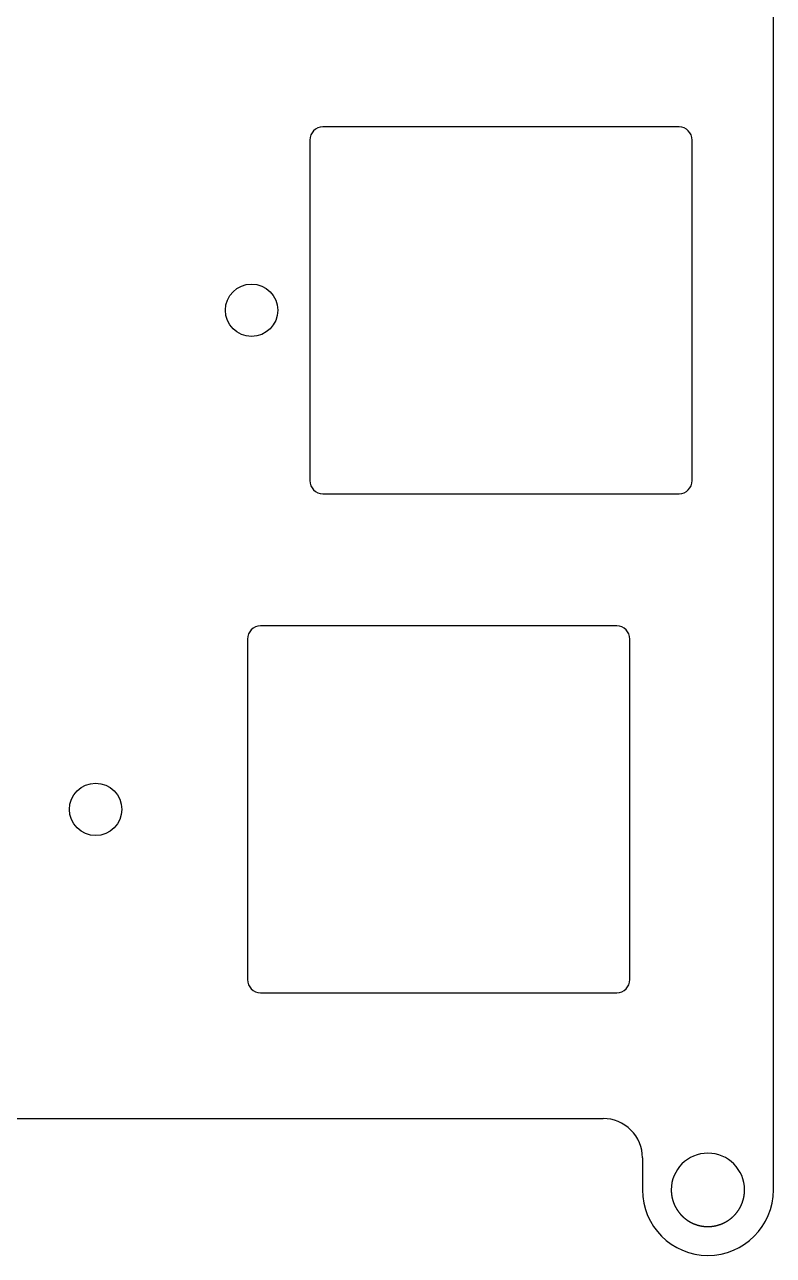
# Model space of a CAD drawing. Header units: millimetres. Extents: x -10 to 277, y -93 to 22.
# Drawn here: x 248.51 to 277.1, y -93.23 to -46.25 of the extents above; entities that cross this region are included whole.
import ezdxf

# ---------------------------------------------------------------- set-up
doc = ezdxf.new("R2010")
doc.units = ezdxf.units.MM
doc.layers.get('0').update_dxf_attribs({"linetype": 'CONTINUOUS'})
doc.layers.add('BLACK', color=7, linetype='CONTINUOUS')
doc.layers.add('Edge.Cuts', color=53, linetype='CONTINUOUS', true_color=0xc8a339)

msp = doc.modelspace()

# ---------------------------------------------------------------- linework, layer by layer
msp.add_lwpolyline([(271.11875, -69.2), (257.51875, -69.2, 0.414212391), (257.01875, -69.7), (257.01875, -82.7, 0.414212391), (257.51875, -83.2), (271.11875, -83.2, 0.414213562), (271.61875, -82.7), (271.61875, -69.7, 0.414213562)], format="xyb", close=True)
msp.add_circle((251.221875, -76.2), 1)
at = {"layer": 'BLACK', "linetype": 'Continuous'}
for p, q in [((273.497462, -50.152003), (259.897462, -50.152003)), ((259.397462, -50.652003), (259.397462, -63.652003)), ((273.997462, -63.652003), (273.997462, -50.652003)), ((259.897462, -64.152003), (273.497462, -64.152003))]:
    msp.add_line(p, q, dxfattribs=at)
at = {"layer": 'BLACK'}
msp.add_circle((257.175, -57.15), 1, dxfattribs=at)
for centre, start, end in [((259.897462, -50.652003), 90, 180), ((273.497462, -50.652003), 0, 90), ((259.897462, -63.652003), 180, 270), ((273.497462, -63.652003), 270, 0)]:
    msp.add_arc(centre, 0.5, start, end, dxfattribs=at)
at = {"layer": 'Edge.Cuts', "linetype": 'CONTINUOUS'}
for p, q in [((277.1, -90.725023), (277.1, 19.025023)), ((219.8295, -88), (270.6, -88)), ((272.1, -89.5), (272.1, -90.725023)), ((273.2, -90.725023), (273.20001, -90.730399)), ((273.20001, -90.730399), (273.20004, -90.735796)), ((273.20004, -90.735796), (273.200091, -90.741159)), ((273.200091, -90.741159), (273.200161, -90.746542)), ((273.200161, -90.746542), (273.200252, -90.751893)), ((273.200252, -90.751893), (273.200363, -90.757263)), ((273.200363, -90.757263), (273.200493, -90.762601)), ((273.200493, -90.762601), (273.200645, -90.76796)), ((273.200645, -90.76796), (273.200815, -90.773287)), ((273.200815, -90.773287), (273.201006, -90.778633)), ((273.201006, -90.778633), (273.201217, -90.78395)), ((273.201217, -90.78395), (273.201448, -90.789285)), ((273.201448, -90.789285), (273.201698, -90.794592)), ((273.201698, -90.794592), (273.20197, -90.799917)), ((273.20197, -90.799917), (273.20226, -90.805214)), ((273.20226, -90.805214), (273.202571, -90.810528)), ((273.202571, -90.810528), (273.202901, -90.815816)), ((273.202901, -90.815816), (273.203252, -90.821121)), ((273.203252, -90.821121), (273.203622, -90.8264)), ((273.203622, -90.8264), (273.204013, -90.831696)), ((273.204013, -90.831696), (273.204422, -90.836967)), ((273.204422, -90.836967), (273.204853, -90.842254)), ((273.204853, -90.842254), (273.205302, -90.847517)), ((273.205302, -90.847517), (273.205773, -90.852796)), ((273.205773, -90.852796), (273.206262, -90.858052)), ((273.206262, -90.858052), (273.206772, -90.863323)), ((273.206772, -90.863323), (273.207301, -90.868571)), ((273.207301, -90.868571), (273.207851, -90.873834)), ((273.207851, -90.873834), (273.208419, -90.879076)), ((273.208419, -90.879076), (273.20901, -90.884332)), ((273.20901, -90.884332), (273.209617, -90.889566)), ((273.209617, -90.889566), (273.210247, -90.894816)), ((273.210247, -90.894816), (273.210895, -90.900044)), ((273.210895, -90.900044), (273.211565, -90.905287)), ((273.211565, -90.905287), (273.212252, -90.910509)), ((273.212252, -90.910509), (273.212962, -90.915746)), ((273.212962, -90.915746), (273.213689, -90.920962)), ((273.213689, -90.920962), (273.214439, -90.926192)), ((273.214439, -90.926192), (273.215206, -90.931403)), ((273.215206, -90.931403), (273.215995, -90.936628)), ((273.215995, -90.936628), (273.216802, -90.941834)), ((273.216802, -90.941834), (273.217631, -90.947053)), ((273.217631, -90.947053), (273.218478, -90.952253)), ((273.218478, -90.952253), (273.219348, -90.957467)), ((273.219348, -90.957467), (273.220234, -90.962663)), ((273.220234, -90.962663), (273.221144, -90.967872)), ((273.221144, -90.967872), (273.22207, -90.973063)), ((273.22207, -90.973063), (273.22302, -90.978267)), ((273.22302, -90.978267), (273.223986, -90.983454)), ((273.223986, -90.983454), (273.224976, -90.988653)), ((273.224976, -90.988653), (273.225983, -90.993836)), ((273.225983, -90.993836), (273.227012, -90.99903)), ((273.227012, -90.99903), (273.228059, -91.004209)), ((273.228059, -91.004209), (273.229129, -91.0094)), ((273.229129, -91.0094), (273.230216, -91.014575)), ((273.230216, -91.014575), (273.231327, -91.019761)), ((273.231327, -91.019761), (273.232454, -91.024933)), ((273.232454, -91.024933), (273.233605, -91.030115)), ((273.233605, -91.030115), (273.234772, -91.035283)), ((273.234772, -91.035283), (273.235963, -91.040462)), ((273.235963, -91.040462), (273.237172, -91.045627)), ((273.237172, -91.045627), (273.238403, -91.050802)), ((273.238403, -91.050802), (273.239652, -91.055964)), ((273.239652, -91.055964), (273.240924, -91.061136)), ((273.240924, -91.061136), (273.242214, -91.066295)), ((273.242214, -91.066295), (273.243526, -91.071464)), ((273.243526, -91.071464), (273.244857, -91.076619)), ((273.244857, -91.076619), (273.24621, -91.081786)), ((273.24621, -91.081786), (273.247581, -91.086939)), ((273.247581, -91.086939), (273.248976, -91.092102)), ((273.248976, -91.092102), (273.250387, -91.097253)), ((273.250387, -91.097253), (273.251823, -91.102413)), ((273.251823, -91.102413), (273.253276, -91.107562)), ((273.253276, -91.107562), (273.254752, -91.11272)), ((273.254752, -91.11272), (273.256, -91.117023)), ((273.256, -91.117023), (273.257493, -91.122108)), ((273.257493, -91.122108), (273.259011, -91.127202)), ((273.259011, -91.127202), (273.260543, -91.132277)), ((273.260543, -91.132277), (273.2621, -91.137361)), ((275.93576, -91.144242), (275.938884, -91.134155)), ((275.938884, -91.134155), (275.941931, -91.124047)), ((275.941931, -91.124047), (275.944, -91.117023)), ((275.944, -91.117023), (275.946951, -91.106762)), ((275.946951, -91.106762), (275.949821, -91.096496)), ((275.949821, -91.096496), (275.952609, -91.086227)), ((275.952609, -91.086227), (275.955316, -91.075954)), ((275.955316, -91.075954), (275.957942, -91.065676)), ((275.957942, -91.065676), (275.960487, -91.055393)), ((275.960487, -91.055393), (275.962951, -91.045105)), ((275.962951, -91.045105), (275.965335, -91.034811)), ((275.965335, -91.034811), (275.967638, -91.024512)), ((275.967638, -91.024512), (275.969861, -91.014206)), ((275.969861, -91.014206), (275.972005, -91.003894)), ((275.972005, -91.003894), (275.974068, -90.993576)), ((275.974068, -90.993576), (275.976052, -90.98325)), ((275.976052, -90.98325), (275.977956, -90.972917)), ((275.977956, -90.972917), (275.97978, -90.962576)), ((275.97978, -90.962576), (275.981526, -90.952227)), ((275.981526, -90.952227), (275.983192, -90.941869)), ((275.983192, -90.941869), (275.984779, -90.931503)), ((275.984779, -90.931503), (275.986287, -90.921127)), ((275.986287, -90.921127), (275.987716, -90.910741)), ((275.987716, -90.910741), (275.989067, -90.900345)), ((275.989067, -90.900345), (275.990338, -90.889938)), ((275.990338, -90.889938), (275.991531, -90.879519)), ((275.991531, -90.879519), (275.992646, -90.869089)), ((275.992646, -90.869089), (275.993681, -90.858647)), ((275.993681, -90.858647), (275.994639, -90.848191)), ((275.994639, -90.848191), (275.995517, -90.837722)), ((275.995517, -90.837722), (275.996317, -90.827239)), ((275.996317, -90.827239), (275.997039, -90.816741)), ((275.997039, -90.816741), (275.997682, -90.806228)), ((275.997682, -90.806228), (275.998247, -90.795698)), ((275.998247, -90.795698), (275.998733, -90.785151)), ((275.998733, -90.785151), (275.99914, -90.774586)), ((275.99914, -90.774586), (275.999469, -90.764002)), ((275.999469, -90.764002), (275.999719, -90.753399)), ((275.999719, -90.753399), (275.99989, -90.742774)), ((275.99989, -90.742774), (275.999982, -90.732127)), ((275.999982, -90.732127), (276, -90.725023)), ((273.2621, -91.137361), (273.263671, -91.142425)), ((273.263671, -91.142425), (273.265266, -91.147498)), ((273.265266, -91.147498), (273.266876, -91.152551)), ((273.266876, -91.152551), (273.268509, -91.157613)), ((273.268509, -91.157613), (273.270157, -91.162654)), ((273.270157, -91.162654), (273.271829, -91.167703)), ((273.271829, -91.167703), (273.273516, -91.172732)), ((273.273516, -91.172732), (273.275226, -91.177769)), ((273.275226, -91.177769), (273.276951, -91.182785)), ((273.276951, -91.182785), (273.278699, -91.187808)), ((273.278699, -91.187808), (273.280461, -91.192811)), ((273.280461, -91.192811), (273.282248, -91.197821)), ((273.282248, -91.197821), (273.284048, -91.20281)), ((273.284048, -91.20281), (273.285872, -91.207805)), ((273.285872, -91.207805), (273.287709, -91.21278)), ((273.287709, -91.21278), (273.289571, -91.217761)), ((273.289571, -91.217761), (273.291446, -91.222722)), ((273.291446, -91.222722), (273.293345, -91.227688)), ((273.293345, -91.227688), (273.295257, -91.232633)), ((273.295257, -91.232633), (273.297193, -91.237584)), ((273.297193, -91.237584), (273.299143, -91.242514)), ((273.299143, -91.242514), (273.301116, -91.247449)), ((273.301116, -91.247449), (273.303103, -91.252363)), ((273.303103, -91.252363), (273.305113, -91.257282)), ((273.305113, -91.257282), (273.307136, -91.262181)), ((273.307136, -91.262181), (273.309183, -91.267083)), ((273.309183, -91.267083), (273.311243, -91.271965)), ((273.311243, -91.271965), (273.313327, -91.276851)), ((273.313327, -91.276851), (273.315423, -91.281717)), ((273.315423, -91.281717), (273.317543, -91.286586)), ((273.317543, -91.286586), (273.319676, -91.291434)), ((273.319676, -91.291434), (273.321833, -91.296286)), ((273.321833, -91.296286), (273.324002, -91.301117)), ((273.324002, -91.301117), (273.326195, -91.305951)), ((273.326195, -91.305951), (273.3284, -91.310765)), ((273.3284, -91.310765), (273.330629, -91.315581)), ((273.330629, -91.315581), (273.332871, -91.320377)), ((273.332871, -91.320377), (273.335135, -91.325176)), ((273.335135, -91.325176), (273.337413, -91.329954)), ((273.337413, -91.329954), (273.339714, -91.334734)), ((273.339714, -91.334734), (273.342027, -91.339494)), ((273.342027, -91.339494), (273.344363, -91.344255)), ((273.344363, -91.344255), (273.346712, -91.348997)), ((273.346712, -91.348997), (273.349084, -91.35374)), ((273.349084, -91.35374), (273.351469, -91.358463)), ((273.351469, -91.358463), (273.353876, -91.363187)), ((273.353876, -91.363187), (273.356296, -91.367891)), ((273.356296, -91.367891), (273.35874, -91.372596)), ((273.35874, -91.372596), (273.361195, -91.377281)), ((273.361195, -91.377281), (273.363673, -91.381968)), ((273.363673, -91.381968), (273.366164, -91.386634)), ((273.366164, -91.386634), (273.368678, -91.3913)), ((273.368678, -91.3913), (273.371204, -91.395947)), ((273.371204, -91.395947), (273.373753, -91.400594)), ((273.373753, -91.400594), (273.376313, -91.405221)), ((273.376313, -91.405221), (273.378898, -91.409849)), ((273.378898, -91.409849), (273.381493, -91.414457)), ((273.381493, -91.414457), (273.384112, -91.419064)), ((273.384112, -91.419064), (273.386743, -91.423652)), ((273.386743, -91.423652), (273.389397, -91.42824)), ((273.389397, -91.42824), (273.392063, -91.432808)), ((273.392063, -91.432808), (273.394752, -91.437376)), ((273.394752, -91.437376), (273.397452, -91.441924)), ((273.397452, -91.441924), (273.400176, -91.446471)), ((273.400176, -91.446471), (273.402911, -91.451)), ((273.402911, -91.451), (273.40567, -91.455527)), ((273.40567, -91.455527), (273.40844, -91.460035)), ((273.40844, -91.460035), (273.411233, -91.464541)), ((273.411233, -91.464541), (273.414037, -91.469029)), ((273.414037, -91.469029), (273.416865, -91.473515)), ((273.416865, -91.473515), (273.419704, -91.477983)), ((273.419704, -91.477983), (273.422566, -91.482448)), ((273.422566, -91.482448), (273.42544, -91.486895)), ((273.42544, -91.486895), (273.428336, -91.49134)), ((273.428336, -91.49134), (273.431244, -91.495766)), ((273.431244, -91.495766), (273.434175, -91.50019)), ((273.434175, -91.50019), (273.437118, -91.504596)), ((273.437118, -91.504596), (273.440083, -91.508999)), ((273.440083, -91.508999), (273.44306, -91.513384)), ((273.44306, -91.513384), (273.44606, -91.517766)), ((273.44606, -91.517766), (273.449072, -91.52213)), ((273.449072, -91.52213), (273.452106, -91.526492)), ((273.452106, -91.526492), (273.455151, -91.530835)), ((273.455151, -91.530835), (273.45822, -91.535175)), ((273.45822, -91.535175), (273.4613, -91.539497)), ((273.4613, -91.539497), (273.464402, -91.543816)), ((273.464402, -91.543816), (273.467517, -91.548117)), ((273.467517, -91.548117), (273.470654, -91.552416)), ((273.470654, -91.552416), (273.473802, -91.556695)), ((273.473802, -91.556695), (273.476973, -91.560972)), ((273.476973, -91.560972), (273.48, -91.565023)), ((273.48, -91.565023), (273.483127, -91.569176)), ((273.483127, -91.569176), (273.486277, -91.573326)), ((273.486277, -91.573326), (273.489444, -91.577464)), ((273.489444, -91.577464), (273.492633, -91.581599)), ((273.492633, -91.581599), (273.495838, -91.585723)), ((273.495838, -91.585723), (273.499066, -91.589842)), ((273.499066, -91.589842), (273.50231, -91.593949)), ((273.50231, -91.593949), (273.505575, -91.598052)), ((273.505575, -91.598052), (273.508857, -91.602142)), ((273.508857, -91.602142), (273.51216, -91.606228)), ((275.681739, -91.61369), (275.688379, -91.605563)), ((275.688379, -91.605563), (275.694945, -91.5974)), ((275.694945, -91.5974), (275.701436, -91.589203)), ((275.701436, -91.589203), (275.707852, -91.580973)), ((275.707852, -91.580973), (275.714191, -91.572711)), ((275.714191, -91.572711), (275.72, -91.565023)), ((275.72, -91.565023), (275.72633, -91.556516)), ((275.72633, -91.556516), (275.732592, -91.547968)), ((275.732592, -91.547968), (275.738786, -91.539377)), ((275.738786, -91.539377), (275.744911, -91.530746)), ((275.744911, -91.530746), (275.750968, -91.522073)), ((275.750968, -91.522073), (275.756957, -91.513359)), ((275.756957, -91.513359), (275.762877, -91.504603)), ((275.762877, -91.504603), (275.768728, -91.495807)), ((275.768728, -91.495807), (275.774511, -91.486971)), ((275.774511, -91.486971), (275.780225, -91.478093)), ((275.780225, -91.478093), (275.785871, -91.469176)), ((275.785871, -91.469176), (275.791447, -91.460218)), ((275.791447, -91.460218), (275.796955, -91.45122)), ((275.796955, -91.45122), (275.802393, -91.442183)), ((275.802393, -91.442183), (275.807762, -91.433106)), ((275.807762, -91.433106), (275.813062, -91.423989)), ((275.813062, -91.423989), (275.818293, -91.414834)), ((275.818293, -91.414834), (275.823453, -91.40564)), ((275.823453, -91.40564), (275.828545, -91.396408)), ((275.828545, -91.396408), (275.833566, -91.387137)), ((275.833566, -91.387137), (275.838517, -91.377828)), ((275.838517, -91.377828), (275.843398, -91.368482)), ((275.843398, -91.368482), (275.848208, -91.359099)), ((275.848208, -91.359099), (275.852948, -91.349679)), ((275.852948, -91.349679), (275.857617, -91.340222)), ((275.857617, -91.340222), (275.862215, -91.33073)), ((275.862215, -91.33073), (275.866742, -91.321201)), ((275.866742, -91.321201), (275.871197, -91.311638)), ((275.871197, -91.311638), (275.875581, -91.30204)), ((275.875581, -91.30204), (275.879892, -91.292407)), ((275.879892, -91.292407), (275.884132, -91.282741)), ((275.884132, -91.282741), (275.888299, -91.273042)), ((275.888299, -91.273042), (275.892394, -91.26331)), ((275.892394, -91.26331), (275.896415, -91.253546)), ((275.896415, -91.253546), (275.900364, -91.243751)), ((275.900364, -91.243751), (275.904239, -91.233925)), ((275.904239, -91.233925), (275.90804, -91.22407)), ((275.90804, -91.22407), (275.911768, -91.214185)), ((275.911768, -91.214185), (275.915421, -91.204271)), ((275.915421, -91.204271), (275.918999, -91.19433)), ((275.918999, -91.19433), (275.922502, -91.184362)), ((275.922502, -91.184362), (275.92593, -91.174369)), ((275.92593, -91.174369), (275.929283, -91.16435)), ((275.929283, -91.16435), (275.93256, -91.154307)), ((275.93256, -91.154307), (275.93576, -91.144242)), ((273.51216, -91.606228), (273.515479, -91.610301)), ((273.515479, -91.610301), (273.51882, -91.614368)), ((273.51882, -91.614368), (273.522175, -91.618423)), ((273.522175, -91.618423), (273.525552, -91.622472)), ((273.525552, -91.622472), (273.528943, -91.626507)), ((273.528943, -91.626507), (273.532356, -91.630536)), ((273.532356, -91.630536), (273.535783, -91.634551)), ((273.535783, -91.634551), (273.539232, -91.63856)), ((273.539232, -91.63856), (273.542694, -91.642554)), ((273.542694, -91.642554), (273.546177, -91.646543)), ((273.546177, -91.646543), (273.549674, -91.650516)), ((273.549674, -91.650516), (273.553192, -91.654482)), ((273.553192, -91.654482), (273.556722, -91.658433)), ((273.556722, -91.658433), (273.560274, -91.662377)), ((273.560274, -91.662377), (273.563838, -91.666305)), ((273.563838, -91.666305), (273.567423, -91.670227)), ((273.567423, -91.670227), (273.57102, -91.674131)), ((273.57102, -91.674131), (273.574638, -91.678029)), ((273.574638, -91.678029), (273.578267, -91.68191)), ((273.578267, -91.68191), (273.581917, -91.685783)), ((273.581917, -91.685783), (273.585578, -91.68964)), ((273.585578, -91.68964), (273.58926, -91.693488)), ((273.58926, -91.693488), (273.592953, -91.697319)), ((273.592953, -91.697319), (273.596666, -91.701142)), ((273.596666, -91.701142), (273.600389, -91.704948)), ((273.600389, -91.704948), (273.604133, -91.708745)), ((273.604133, -91.708745), (273.607887, -91.712524)), ((273.607887, -91.712524), (273.611661, -91.716295)), ((273.611661, -91.716295), (273.615445, -91.720047)), ((273.615445, -91.720047), (273.619248, -91.72379)), ((273.619248, -91.72379), (273.623062, -91.727515)), ((273.623062, -91.727515), (273.626895, -91.731232)), ((273.626895, -91.731232), (273.630737, -91.734929)), ((273.630737, -91.734929), (273.634598, -91.738617)), ((273.634598, -91.738617), (273.638469, -91.742286)), ((273.638469, -91.742286), (273.642359, -91.745945)), ((273.642359, -91.745945), (273.646257, -91.749585)), ((273.646257, -91.749585), (273.650175, -91.753216)), ((273.650175, -91.753216), (273.654101, -91.756827)), ((273.654101, -91.756827), (273.658046, -91.760428)), ((273.658046, -91.760428), (273.661999, -91.76401)), ((273.661999, -91.76401), (273.665971, -91.767581)), ((273.665971, -91.767581), (273.669951, -91.771132)), ((273.669951, -91.771132), (273.673949, -91.774674)), ((273.673949, -91.774674), (273.677955, -91.778194)), ((273.677955, -91.778194), (273.681979, -91.781705)), ((273.681979, -91.781705), (273.686011, -91.785195)), ((273.686011, -91.785195), (273.69006, -91.788675)), ((273.69006, -91.788675), (273.694117, -91.792134)), ((273.694117, -91.792134), (273.698192, -91.795582)), ((273.698192, -91.795582), (273.702273, -91.799009)), ((273.702273, -91.799009), (273.706373, -91.802426)), ((273.706373, -91.802426), (273.710479, -91.805822)), ((273.710479, -91.805822), (273.714603, -91.809206)), ((273.714603, -91.809206), (273.718733, -91.81257)), ((273.718733, -91.81257), (273.72288, -91.815922)), ((273.72288, -91.815922), (273.727034, -91.819253)), ((273.727034, -91.819253), (273.731205, -91.822572)), ((273.731205, -91.822572), (273.735382, -91.82587)), ((273.735382, -91.82587), (273.739576, -91.829157)), ((273.739576, -91.829157), (273.743775, -91.832422)), ((273.743775, -91.832422), (273.747992, -91.835675)), ((273.747992, -91.835675), (273.752214, -91.838907)), ((273.752214, -91.838907), (273.756453, -91.842127)), ((273.756453, -91.842127), (273.760697, -91.845325)), ((273.760697, -91.845325), (273.764958, -91.848511)), ((273.764958, -91.848511), (273.769224, -91.851676)), ((273.769224, -91.851676), (273.773507, -91.854828)), ((273.773507, -91.854828), (273.777793, -91.857958)), ((273.777793, -91.857958), (273.782097, -91.861076)), ((273.782097, -91.861076), (273.786405, -91.864172)), ((273.786405, -91.864172), (273.79073, -91.867255)), ((273.79073, -91.867255), (273.795058, -91.870317)), ((273.795058, -91.870317), (273.799404, -91.873365)), ((273.799404, -91.873365), (273.803752, -91.876392)), ((273.803752, -91.876392), (273.808118, -91.879406)), ((273.808118, -91.879406), (273.812486, -91.882398)), ((273.812486, -91.882398), (273.816872, -91.885376)), ((273.816872, -91.885376), (273.82126, -91.888333)), ((273.82126, -91.888333), (273.825665, -91.891277)), ((273.825665, -91.891277), (273.830072, -91.894198)), ((273.830072, -91.894198), (273.834496, -91.897106)), ((273.834496, -91.897106), (273.838923, -91.899992)), ((273.838923, -91.899992), (273.843366, -91.902864)), ((273.843366, -91.902864), (273.847811, -91.905715)), ((273.847811, -91.905715), (273.852273, -91.908551)), ((273.852273, -91.908551), (273.856737, -91.911366)), ((273.856737, -91.911366), (273.861216, -91.914166)), ((273.861216, -91.914166), (273.865699, -91.916945)), ((273.865699, -91.916945), (273.870196, -91.91971)), ((273.870196, -91.91971), (273.874696, -91.922452)), ((273.874696, -91.922452), (273.879212, -91.92518)), ((273.879212, -91.92518), (273.883729, -91.927887)), ((273.883729, -91.927887), (273.888262, -91.930579)), ((273.888262, -91.930579), (273.892797, -91.933249)), ((273.892797, -91.933249), (273.897347, -91.935905)), ((273.897347, -91.935905), (273.901899, -91.938538)), ((273.901899, -91.938538), (273.906466, -91.941157)), ((273.906466, -91.941157), (273.911035, -91.943754)), ((273.911035, -91.943754), (273.915619, -91.946337)), ((273.915619, -91.946337), (273.920204, -91.948897)), ((273.920204, -91.948897), (273.924805, -91.951443)), ((273.924805, -91.951443), (273.929407, -91.953966)), ((273.929407, -91.953966), (273.934023, -91.956475)), ((273.934023, -91.956475), (273.941176, -91.960317)), ((273.941176, -91.960317), (273.94582, -91.962782)), ((273.94582, -91.962782), (273.950477, -91.965232)), ((273.950477, -91.965232), (273.955146, -91.967665)), ((273.955146, -91.967665), (273.959828, -91.970083)), ((273.959828, -91.970083), (273.96452, -91.972483)), ((273.96452, -91.972483), (273.969226, -91.974868)), ((273.969226, -91.974868), (273.973942, -91.977236)), ((273.973942, -91.977236), (273.978671, -91.979587)), ((273.978671, -91.979587), (273.98341, -91.981921)), ((273.98341, -91.981921), (273.988162, -91.98424)), ((273.988162, -91.98424), (273.992922, -91.98654)), ((273.992922, -91.98654), (273.997696, -91.988824)), ((273.997696, -91.988824), (274.002478, -91.99109)), ((274.002478, -91.99109), (274.007272, -91.99334)), ((274.007272, -91.99334), (274.012075, -91.995572)), ((274.012075, -91.995572), (274.01689, -91.997787)), ((274.01689, -91.997787), (274.021712, -91.999983)), ((274.021712, -91.999983), (274.026547, -92.002163)), ((274.026547, -92.002163), (274.031388, -92.004325)), ((274.031388, -92.004325), (274.036242, -92.00647)), ((274.036242, -92.00647), (274.041102, -92.008595)), ((274.041102, -92.008595), (274.045974, -92.010704)), ((274.045974, -92.010704), (274.050852, -92.012794)), ((274.050852, -92.012794), (274.055741, -92.014867)), ((274.055741, -92.014867), (274.060636, -92.016921)), ((274.060636, -92.016921), (274.065543, -92.018958)), ((274.065543, -92.018958), (274.070454, -92.020975)), ((274.070454, -92.020975), (274.075377, -92.022975)), ((274.075377, -92.022975), (274.080304, -92.024955)), ((274.080304, -92.024955), (274.085243, -92.026918)), ((274.085243, -92.026918), (274.090185, -92.028862)), ((274.090185, -92.028862), (274.095138, -92.030787)), ((274.095138, -92.030787), (274.100095, -92.032693)), ((274.100095, -92.032693), (274.105063, -92.034582)), ((274.105063, -92.034582), (274.110033, -92.03645)), ((274.110033, -92.03645), (274.115014, -92.038301)), ((274.115014, -92.038301), (274.119998, -92.040131)), ((274.119998, -92.040131), (274.124992, -92.041944)), ((274.124992, -92.041944), (274.129988, -92.043737)), ((274.129988, -92.043737), (274.134994, -92.045511)), ((274.134994, -92.045511), (274.140002, -92.047265)), ((274.140002, -92.047265), (274.14502, -92.049001)), ((274.14502, -92.049001), (274.150039, -92.050717)), ((274.150039, -92.050717), (274.155068, -92.052415)), ((274.155068, -92.052415), (274.160098, -92.054091)), ((274.160098, -92.054091), (274.165137, -92.05575)), ((274.165137, -92.05575), (274.170177, -92.057388)), ((274.170177, -92.057388), (274.175226, -92.059008)), ((274.175226, -92.059008), (274.180275, -92.060607)), ((274.180275, -92.060607), (274.185333, -92.062188)), ((274.185333, -92.062188), (274.19039, -92.063747)), ((274.19039, -92.063747), (274.195457, -92.065289)), ((274.195457, -92.065289), (274.200523, -92.066809)), ((274.200523, -92.066809), (274.205597, -92.068311)), ((274.205597, -92.068311), (274.21067, -92.069791)), ((274.21067, -92.069791), (274.215752, -92.071254)), ((274.215752, -92.071254), (274.220832, -92.072695)), ((274.220832, -92.072695), (274.225921, -92.074117)), ((274.225921, -92.074117), (274.231007, -92.075518)), ((274.231007, -92.075518), (274.236102, -92.076901)), ((274.964967, -92.076612), (274.975127, -92.073826)), ((274.975127, -92.073826), (274.985275, -92.070959)), ((274.985275, -92.070959), (274.995409, -92.068014)), ((274.995409, -92.068014), (275.005529, -92.06499)), ((275.005529, -92.06499), (275.015633, -92.061887)), ((275.015633, -92.061887), (275.025721, -92.058706)), ((275.025721, -92.058706), (275.03579, -92.055446)), ((275.03579, -92.055446), (275.04584, -92.052109)), ((275.04584, -92.052109), (275.055869, -92.048695)), ((275.055869, -92.048695), (275.065877, -92.045204)), ((275.065877, -92.045204), (275.075861, -92.041636)), ((275.075861, -92.041636), (275.085821, -92.037992)), ((275.085821, -92.037992), (275.095756, -92.034272)), ((275.095756, -92.034272), (275.105663, -92.030477)), ((275.105663, -92.030477), (275.115543, -92.026607)), ((275.115543, -92.026607), (275.125393, -92.022663)), ((275.125393, -92.022663), (275.135211, -92.018646)), ((275.135211, -92.018646), (275.144998, -92.014555)), ((275.144998, -92.014555), (275.154751, -92.010392)), ((275.154751, -92.010392), (275.164469, -92.006156)), ((275.164469, -92.006156), (275.174151, -92.00185)), ((275.174151, -92.00185), (275.183795, -91.997473)), ((275.183795, -91.997473), (275.1934, -91.993025)), ((275.1934, -91.993025), (275.202965, -91.988509)), ((275.202965, -91.988509), (275.212488, -91.983924)), ((275.212488, -91.983924), (275.221967, -91.979271)), ((275.221967, -91.979271), (275.231402, -91.974551)), ((275.231402, -91.974551), (275.240791, -91.969764)), ((275.240791, -91.969764), (275.250132, -91.964912)), ((275.250132, -91.964912), (275.258823, -91.960317)), ((275.258823, -91.960317), (275.26804, -91.955356)), ((275.26804, -91.955356), (275.277224, -91.950322)), ((275.277224, -91.950322), (275.286377, -91.945215)), ((275.286377, -91.945215), (275.295495, -91.940035)), ((275.295495, -91.940035), (275.304581, -91.934782)), ((275.304581, -91.934782), (275.313632, -91.929456)), ((275.313632, -91.929456), (275.322649, -91.924059)), ((275.322649, -91.924059), (275.331631, -91.918589)), ((275.331631, -91.918589), (275.340577, -91.913048)), ((275.340577, -91.913048), (275.349487, -91.907435)), ((275.349487, -91.907435), (275.358361, -91.901751)), ((275.358361, -91.901751), (275.367197, -91.895996)), ((275.367197, -91.895996), (275.375995, -91.89017)), ((275.375995, -91.89017), (275.384755, -91.884274)), ((275.384755, -91.884274), (275.393476, -91.878308)), ((275.393476, -91.878308), (275.402157, -91.872273)), ((275.402157, -91.872273), (275.410797, -91.866169)), ((275.410797, -91.866169), (275.419397, -91.859996)), ((275.419397, -91.859996), (275.427955, -91.853754)), ((275.427955, -91.853754), (275.436471, -91.847445)), ((275.436471, -91.847445), (275.444944, -91.841068)), ((275.444944, -91.841068), (275.453373, -91.834625)), ((275.453373, -91.834625), (275.461757, -91.828115)), ((275.461757, -91.828115), (275.470097, -91.821539)), ((275.470097, -91.821539), (275.47839, -91.814898)), ((275.47839, -91.814898), (275.486636, -91.808192)), ((275.486636, -91.808192), (275.494835, -91.801422)), ((275.494835, -91.801422), (275.502985, -91.794588)), ((275.502985, -91.794588), (275.511087, -91.787692)), ((275.511087, -91.787692), (275.519138, -91.780733)), ((275.519138, -91.780733), (275.527138, -91.773713)), ((275.527138, -91.773713), (275.535086, -91.766633)), ((275.535086, -91.766633), (275.542982, -91.759492)), ((275.542982, -91.759492), (275.550825, -91.752292)), ((275.550825, -91.752292), (275.558612, -91.745034)), ((275.558612, -91.745034), (275.566345, -91.737718)), ((275.566345, -91.737718), (275.574021, -91.730346)), ((275.574021, -91.730346), (275.58164, -91.722918)), ((275.58164, -91.722918), (275.589201, -91.715436)), ((275.589201, -91.715436), (275.596702, -91.7079)), ((275.596702, -91.7079), (275.604144, -91.700311)), ((275.604144, -91.700311), (275.611524, -91.692671)), ((275.611524, -91.692671), (275.618842, -91.68498)), ((275.618842, -91.68498), (275.626097, -91.67724)), ((275.626097, -91.67724), (275.633288, -91.669451)), ((275.633288, -91.669451), (275.640414, -91.661616)), ((275.640414, -91.661616), (275.647473, -91.653735)), ((275.647473, -91.653735), (275.654465, -91.645809)), ((275.654465, -91.645809), (275.661389, -91.637841)), ((275.661389, -91.637841), (275.668243, -91.62983)), ((275.668243, -91.62983), (275.675027, -91.62178)), ((275.675027, -91.62178), (275.681739, -91.61369)), ((274.236102, -92.076901), (274.241195, -92.078262)), ((274.241195, -92.078262), (274.246295, -92.079605)), ((274.246295, -92.079605), (274.255384, -92.081946)), ((274.255384, -92.081946), (274.265577, -92.084493)), ((274.265577, -92.084493), (274.275803, -92.086967)), ((274.275803, -92.086967), (274.286061, -92.089365)), ((274.286061, -92.089365), (274.296349, -92.091688)), ((274.296349, -92.091688), (274.306665, -92.093936)), ((274.306665, -92.093936), (274.317009, -92.096108)), ((274.317009, -92.096108), (274.327378, -92.098204)), ((274.327378, -92.098204), (274.332572, -92.099223)), ((274.332572, -92.099223), (274.337772, -92.100222)), ((274.337772, -92.100222), (274.342977, -92.101203)), ((274.342977, -92.101203), (274.348188, -92.102164)), ((274.348188, -92.102164), (274.353404, -92.103106)), ((274.353404, -92.103106), (274.358626, -92.104028)), ((274.358626, -92.104028), (274.363852, -92.104931)), ((274.363852, -92.104931), (274.369083, -92.105814)), ((274.369083, -92.105814), (274.374319, -92.106678)), ((274.374319, -92.106678), (274.379559, -92.107523)), ((274.379559, -92.107523), (274.384803, -92.108348)), ((274.384803, -92.108348), (274.390051, -92.109153)), ((274.390051, -92.109153), (274.395303, -92.109938)), ((274.395303, -92.109938), (274.400559, -92.110704)), ((274.400559, -92.110704), (274.405818, -92.11145)), ((274.405818, -92.11145), (274.41108, -92.112177)), ((274.41108, -92.112177), (274.416345, -92.112883)), ((274.416345, -92.112883), (274.421614, -92.11357)), ((274.421614, -92.11357), (274.426884, -92.114237)), ((274.426884, -92.114237), (274.432158, -92.114884)), ((274.432158, -92.114884), (274.437433, -92.115511)), ((274.437433, -92.115511), (274.442712, -92.116119)), ((274.442712, -92.116119), (274.447991, -92.116706)), ((274.447991, -92.116706), (274.453273, -92.117273)), ((274.453273, -92.117273), (274.458555, -92.117821)), ((274.458555, -92.117821), (274.46384, -92.118349)), ((274.46384, -92.118349), (274.469125, -92.118856)), ((274.469125, -92.118856), (274.474413, -92.119344)), ((274.474413, -92.119344), (274.479699, -92.119811)), ((274.479699, -92.119811), (274.484988, -92.120259)), ((274.484988, -92.120259), (274.490276, -92.120686)), ((274.490276, -92.120686), (274.495566, -92.121093)), ((274.495566, -92.121093), (274.500853, -92.121481)), ((274.500853, -92.121481), (274.506143, -92.121848)), ((274.506143, -92.121848), (274.511431, -92.122195)), ((274.511431, -92.122195), (274.51672, -92.122522)), ((274.51672, -92.122522), (274.522006, -92.122829)), ((274.522006, -92.122829), (274.527294, -92.123116)), ((274.527294, -92.123116), (274.532578, -92.123383)), ((274.532578, -92.123383), (274.537864, -92.123629)), ((274.537864, -92.123629), (274.543146, -92.123856)), ((274.543146, -92.123856), (274.548429, -92.124062)), ((274.548429, -92.124062), (274.553707, -92.124249)), ((274.553707, -92.124249), (274.558986, -92.124415)), ((274.558986, -92.124415), (274.564261, -92.124561)), ((274.564261, -92.124561), (274.569536, -92.124687)), ((274.569536, -92.124687), (274.574806, -92.124793)), ((274.574806, -92.124793), (274.580076, -92.124879)), ((274.580076, -92.124879), (274.585341, -92.124945)), ((274.585341, -92.124945), (274.590606, -92.124991)), ((274.590606, -92.124991), (274.6, -92.125023)), ((274.6, -92.125023), (274.610505, -92.124983)), ((274.610505, -92.124983), (274.621022, -92.124863)), ((274.621022, -92.124863), (274.63155, -92.124663)), ((274.63155, -92.124663), (274.642088, -92.124383)), ((274.642088, -92.124383), (274.652635, -92.124022)), ((274.652635, -92.124022), (274.663189, -92.123582)), ((274.663189, -92.123582), (274.673749, -92.123061)), ((274.673749, -92.123061), (274.684313, -92.12246)), ((274.684313, -92.12246), (274.69488, -92.121778)), ((274.69488, -92.121778), (274.705449, -92.121017)), ((274.705449, -92.121017), (274.716018, -92.120175)), ((274.716018, -92.120175), (274.726585, -92.119253)), ((274.726585, -92.119253), (274.737149, -92.118251)), ((274.737149, -92.118251), (274.74771, -92.117169)), ((274.74771, -92.117169), (274.758264, -92.116008)), ((274.758264, -92.116008), (274.768811, -92.114767)), ((274.768811, -92.114767), (274.77935, -92.113446)), ((274.77935, -92.113446), (274.789878, -92.112046)), ((274.789878, -92.112046), (274.800394, -92.110567)), ((274.800394, -92.110567), (274.810897, -92.109009)), ((274.810897, -92.109009), (274.821385, -92.107372)), ((274.821385, -92.107372), (274.831857, -92.105657)), ((274.831857, -92.105657), (274.837087, -92.10477)), ((274.837087, -92.10477), (274.842312, -92.103864)), ((274.842312, -92.103864), (274.847532, -92.102938)), ((274.847532, -92.102938), (274.852747, -92.101993)), ((274.852747, -92.101993), (274.857956, -92.101028)), ((274.857956, -92.101028), (274.863161, -92.100044)), ((274.863161, -92.100044), (274.86836, -92.099041)), ((274.86836, -92.099041), (274.873553, -92.098019)), ((274.873553, -92.098019), (274.87874, -92.096977)), ((274.87874, -92.096977), (274.883921, -92.095916)), ((274.883921, -92.095916), (274.889095, -92.094836)), ((274.889095, -92.094836), (274.894264, -92.093737)), ((274.894264, -92.093737), (274.899425, -92.092619)), ((274.899425, -92.092619), (274.90458, -92.091482)), ((274.90458, -92.091482), (274.909727, -92.090326)), ((274.909727, -92.090326), (274.914867, -92.089151)), ((274.914867, -92.089151), (274.92, -92.087958)), ((274.92, -92.087958), (274.925126, -92.086745)), ((274.925126, -92.086745), (274.930243, -92.085514)), ((274.930243, -92.085514), (274.935352, -92.084264)), ((274.935352, -92.084264), (274.944615, -92.081946)), ((274.944615, -92.081946), (274.954796, -92.079319)), ((274.954796, -92.079319), (274.964967, -92.076612))]:
    msp.add_line(p, q, dxfattribs=at)
at = {"layer": 'Edge.Cuts'}
for centre, radius, start, end in [((270.600001, -89.499999), 1.499999, -0.0000382, 90.0000382), ((274.6, -90.725023), 1.4, 0, 180), ((274.6, -90.725023), 2.5, -180, 0)]:
    msp.add_arc(centre, radius, start, end, dxfattribs=at)

doc.saveas('drawing.dxf')
